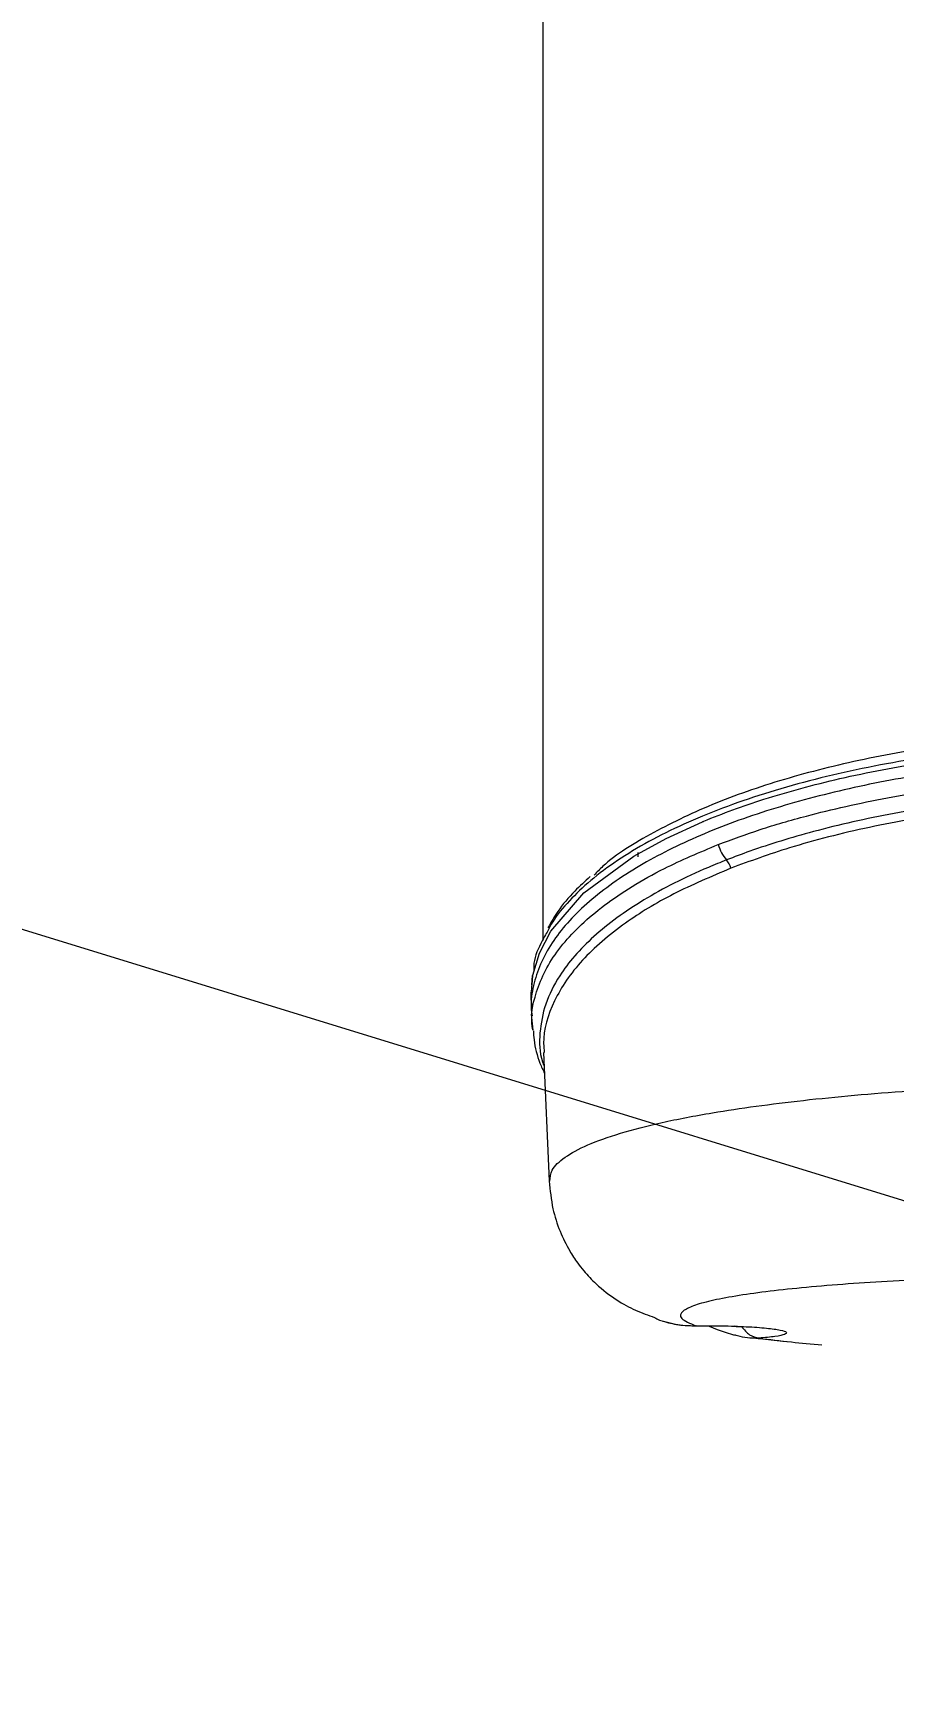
# Model space of a CAD drawing. Header units: millimetres. Extents: x 100 to 8300, y 98 to 5840.
# Drawn here: x 2452.6 to 2516.7, y 4290.9 to 4413.6 of the extents above; entities that cross this region are included whole.
import ezdxf

# ---------------------------------------------------------------- set-up
doc = ezdxf.new("R2010")
doc.units = ezdxf.units.MM
doc.header["$LTSCALE"] = 20
doc.styles.add('SLDTEXTSTYLE0', font='TXT', dxfattribs={"width": 0.75})
doc.dimstyles.new('SLDDIMSTYLE1', dxfattribs={"dimtxt": 52.916667, "dimasz": 60, "dimexe": 0, "dimexo": 0.0625, "dimgap": 13.229167, "dimtad": 1, "dimrnd": 1e-09, "dimzin": 12, "dimdsep": 46, "dimtxsty": 'SLDTEXTSTYLE0', "dimblk1": 'NONE', "dimsah": 1, "dimcen": 0, "dimadec": 0, "dimazin": 3, "dimtfac": 1, "dimtdec": 3, "dimtmove": 0, "dimatfit": 3, "dimldrblk": 'NONE', "dimfxl": 0, "dimfrac": 2, "dimtolj": 1, "dimtzin": 12, "dimarcsym": 0})

# ---------------------------------------------------------------- blocks, each defined once
blk = doc.blocks.new('_D_1')
at = {"color": 7, "linetype": 'Continuous', "lineweight": 0}
for q in [(1129.33, 4753.96), (4054.85, 3853.03)]:
    blk.add_line((3614.17, 3988.74), q, dxfattribs=at)
blk.add_solid([(3614.17, 3988.74), (3668.78, 3962.19), (3674.25, 3979.97)], dxfattribs=at)
at = {"color": 7, "linetype": 'Continuous', "lineweight": 0, "char_height": 52.917, "attachment_point": 1, "rotation": 342.8836, "style": 'SLDTEXTSTYLE0'}
for s, insert in [('%%c', (3849.11, 3987.75)), ('2600', (3925.45, 3964.24))]:
    blk.add_mtext(s, dxfattribs=dict(at, insert=insert))
blk = doc.blocks.new('_NONE')

msp = doc.modelspace()

# ---------------------------------------------------------------- linework, layer by layer
at = {"color": 7, "linetype": 'Continuous', "lineweight": 15}
for p, q in [((2490.643, 4426.851), (2490.643, 4345.954)), ((2489.848, 4343.267), (2489.784, 4342.536)), ((2489.773, 4340.389), (2489.877, 4339.201)), ((2490.69, 4337.531), (2491.109, 4327.929)), ((2502.076, 4317.142), (2502.96, 4317.144))]:
    msp.add_line(p, q, dxfattribs=at)
at = {"color": 8, "linetype": 'Continuous', "lineweight": 15}
for p, q in [((2497.739, 4352.117), (2497.742, 4352.441)), ((2502.025, 4317.148), (2502.081, 4317.158))]:
    msp.add_line(p, q, dxfattribs=at)
at = {"color": 8, "linetype": 'Continuous', "lineweight": 15, "flags": 128}
msp.add_lwpolyline([(2489.831, 4342.574), (2489.887, 4343.302), (2490.374, 4344.943), (2491.227, 4346.574), (2493.691, 4349.427), (2497.42, 4352.164), (2499.819, 4353.487), (2502.539, 4354.735), (2502.54, 4354.735), (2502.54, 4354.735)], dxfattribs=at)
at = {"color": 7, "linetype": 'Continuous', "lineweight": 15}
msp.add_circle((2371.753, 4371.351), 1300, dxfattribs=at)
for centre, radius, start, end in [((2506.48, 4353.789), 2.872, 195.20021, 221.44297), ((2503.228, 4350.946), 1.448, 12.971, 40.6068)]:
    msp.add_arc(centre, radius, start, end, dxfattribs=at)
at = {"color": 8, "linetype": 'Continuous', "lineweight": 15}
for points, knots in [([(2580.215, 4346.566), (2579.836, 4347.232), (2578.884, 4348.903), (2576.007, 4351.342), (2571.882, 4353.841), (2566.958, 4355.962), (2561.25, 4357.746), (2555.053, 4359.134), (2548.298, 4360.13), (2541.283, 4360.698), (2534.042, 4360.826), (2527.652, 4360.536), (2522.155, 4359.992), (2517.847, 4359.367), (2513.947, 4358.624), (2510.432, 4357.796), (2507.093, 4356.838), (2503.959, 4355.754), (2501.077, 4354.558), (2498.459, 4353.253), (2496.138, 4351.847), (2494.157, 4350.37), (2492.563, 4348.842), (2491.488, 4347.555), (2491.08, 4346.764), (2490.947, 4346.507)], [0, 0, 0, 0, 0.04325, 0.1085256, 0.1680935, 0.2291382, 0.2854516, 0.3431955, 0.3986312, 0.4556076, 0.5110473, 0.5681056, 0.6060401, 0.6444593, 0.6766018, 0.7090171, 0.7422837, 0.7758363, 0.8097918, 0.8440253, 0.8791102, 0.9144763, 0.9487782, 0.9833335, 1, 1, 1, 1]), ([(2581.458, 4340.233), (2581.486, 4340.42), (2581.595, 4341.164), (2581.406, 4342.472), (2580.88, 4344.154), (2579.939, 4345.837), (2578.619, 4347.48), (2576.93, 4349.062), (2574.883, 4350.59), (2572.444, 4352.048), (2569.712, 4353.398), (2566.742, 4354.613), (2563.562, 4355.702), (2560.077, 4356.686), (2555.377, 4357.77), (2550.428, 4358.582), (2545.388, 4359.123), (2540.861, 4359.443), (2536.219, 4359.564), (2531.542, 4359.477), (2527.427, 4359.25), (2523.324, 4358.869), (2518.446, 4358.215), (2512.951, 4357.163), (2507.125, 4355.574), (2501.891, 4353.611), (2497.354, 4351.285), (2493.692, 4348.631), (2491.532, 4346.187), (2490.4, 4344.124), (2489.89, 4342.508), (2489.693, 4341.213), (2489.799, 4340.46), (2489.828, 4340.258)], [0, 0, 0, 0, 0.0097885, 0.0388834, 0.0681846, 0.098139, 0.1283228, 0.1574574, 0.1868157, 0.2169027, 0.2472496, 0.2748233, 0.3026205, 0.3311474, 0.3599365, 0.4102721, 0.4361932, 0.4623351, 0.5002908, 0.5269484, 0.5538551, 0.5815508, 0.6095187, 0.655, 0.7016266, 0.7496846, 0.7989232, 0.8510605, 0.9045247, 0.9325052, 0.9606687, 0.9894078, 1, 1, 1, 1]), ([(2489.888, 4339.202), (2489.882, 4339.236), (2489.671, 4340.317), (2490.041, 4341.945), (2490.983, 4344.04), (2492.416, 4346.092), (2494.51, 4348.07), (2497.249, 4349.922), (2499.981, 4351.471), (2502.324, 4352.455), (2503.709, 4353.036)], [0, 0, 0, 0, 0.00676, 0.2140745, 0.3201994, 0.4270381, 0.6334846, 0.7393583, 0.8460153, 1, 1, 1, 1]), ([(2504.327, 4351.889), (2503.871, 4351.705), (2501.582, 4350.783), (2497.964, 4348.932), (2494.231, 4346.201), (2491.941, 4343.562), (2490.741, 4341.138), (2490.355, 4338.99), (2490.358, 4337.429), (2490.689, 4336.603), (2490.736, 4336.487)], [0, 0, 0, 0, 0.0451458, 0.226323, 0.4098144, 0.5933405, 0.7217211, 0.8504798, 0.978857, 1, 1, 1, 1]), ([(2504.639, 4351.271), (2503.171, 4350.645), (2500.207, 4349.379), (2496.457, 4347.068), (2493.349, 4344.402), (2491.311, 4341.369), (2490.6, 4339.041), (2490.714, 4337.751), (2490.733, 4337.533)], [0, 0, 0, 0, 0.1663607, 0.3359751, 0.5370128, 0.7432342, 0.9565362, 1, 1, 1, 1]), ([(2491.161, 4327.932), (2491.18, 4328.207), (2491.221, 4328.813), (2492.185, 4329.719), (2493.865, 4330.647), (2496.297, 4331.507), (2499.423, 4332.318), (2502.884, 4332.986), (2506.473, 4333.528), (2510.016, 4333.968), (2513.834, 4334.349), (2517.89, 4334.668), (2522.143, 4334.923), (2526.546, 4335.11), (2531.058, 4335.224), (2535.621, 4335.264), (2540.18, 4335.225), (2544.687, 4335.11), (2549.098, 4334.925), (2553.356, 4334.671), (2557.413, 4334.351), (2561.234, 4333.971), (2564.779, 4333.535), (2568.369, 4332.99), (2571.834, 4332.324), (2574.964, 4331.519), (2577.403, 4330.649), (2579.087, 4329.732), (2580.064, 4328.819), (2580.108, 4328.211), (2580.128, 4327.932)], [0, 0, 0, 0, 0.0346812, 0.0760738, 0.1174718, 0.1594468, 0.2012418, 0.2433726, 0.2752294, 0.307002, 0.3389507, 0.3710944, 0.4031767, 0.4352563, 0.4675749, 0.4999206, 0.5320469, 0.5642406, 0.59656, 0.6286721, 0.6606306, 0.6926728, 0.724567, 0.7561866, 0.7983904, 0.8403294, 0.8819687, 0.9236439, 0.964962, 1, 1, 1, 1]), ([(2504.917, 4317.129), (2505.006, 4317.111), (2505.192, 4317.073), (2505.347, 4317.082), (2505.429, 4317.087)], [0, 0, 0, 0, 0.4742752, 1, 1, 1, 1]), ([(2506.739, 4316.219), (2507.513, 4316.122), (2508.925, 4315.946), (2510.653, 4315.792), (2511.434, 4315.722)], [0, 0, 0, 0, 0.5483549, 1, 1, 1, 1])]:
    msp.add_open_spline(points, degree=3, knots=knots, dxfattribs=at)
at = {"color": 7, "linetype": 'Continuous', "lineweight": 15}
for points, knots in [([(2578.35, 4349.35), (2577.868, 4349.856), (2576.902, 4350.873), (2575.002, 4352.343), (2572.753, 4353.767), (2570.201, 4355.087), (2567.405, 4356.29), (2564.389, 4357.374), (2561.073, 4358.364), (2556.541, 4359.475), (2551.72, 4360.337), (2546.758, 4360.928), (2541.828, 4361.338), (2535.624, 4361.543), (2528.413, 4361.302), (2521.413, 4360.623), (2514.886, 4359.53), (2508.836, 4358.039), (2503.386, 4356.175), (2498.761, 4353.944), (2495.739, 4352.103), (2494.666, 4350.972), (2494.456, 4350.751)], [0, 0, 0, 0, 0.0390626, 0.0784097, 0.118691, 0.1593086, 0.1966683, 0.2343171, 0.2729198, 0.3118716, 0.3812623, 0.4169934, 0.4530358, 0.5179696, 0.5848936, 0.6482072, 0.7132933, 0.7779891, 0.8443706, 0.9127782, 0.9829255, 1, 1, 1, 1]), ([(2502.629, 4354.773), (2502.629, 4354.773), (2504.024, 4355.354), (2507.197, 4356.515), (2512.73, 4358.024), (2518.194, 4359.068), (2523.055, 4359.719), (2527.118, 4360.104), (2531.331, 4360.344), (2536.156, 4360.437), (2540.851, 4360.316), (2545.33, 4360.006), (2549.119, 4359.608), (2552.849, 4359.083), (2557.581, 4358.217), (2561.98, 4357.121), (2565.949, 4355.848), (2567.805, 4355.111), (2568.697, 4354.756), (2568.697, 4354.756)], [0, 0, 0, 0, 0.0000008, 0.0838411, 0.1776937, 0.2739012, 0.3289752, 0.3845551, 0.4417685, 0.4995583, 0.5779913, 0.629793, 0.6820168, 0.7355673, 0.7895783, 0.8932014, 0.9464052, 0.9999992, 1, 1, 1, 1]), ([(2503.709, 4353.036), (2504.734, 4353.417), (2506.794, 4354.181), (2510.94, 4355.39), (2516.288, 4356.586), (2522.945, 4357.582), (2530.034, 4358.154), (2537.354, 4358.288), (2544.81, 4357.931), (2551.659, 4357.143), (2557.734, 4356.01), (2562.979, 4354.689), (2566.017, 4353.598), (2567.521, 4353.058)], [0, 0, 0, 0, 0.060655, 0.1218447, 0.2206229, 0.3219925, 0.4214564, 0.5237733, 0.6279022, 0.7353299, 0.822979, 0.9124129, 1, 1, 1, 1]), ([(2566.904, 4351.91), (2565.421, 4352.446), (2562.442, 4353.524), (2557.289, 4354.835), (2551.369, 4355.953), (2544.646, 4356.738), (2537.387, 4357.096), (2530.193, 4356.965), (2523.281, 4356.403), (2516.729, 4355.416), (2510.953, 4354.11), (2506.911, 4352.87), (2504.9, 4352.106), (2504.327, 4351.889)], [0, 0, 0, 0, 0.0877761, 0.1763856, 0.2649727, 0.3706387, 0.4762873, 0.5770359, 0.6778016, 0.7778641, 0.8779534, 0.9652285, 1, 1, 1, 1]), ([(2566.592, 4351.293), (2565.648, 4351.644), (2563.762, 4352.348), (2560.638, 4353.282), (2557.292, 4354.123), (2553.705, 4354.854), (2548.976, 4355.606), (2542.948, 4356.223), (2537.973, 4356.394), (2533.062, 4356.385), (2528.203, 4356.21), (2521.348, 4355.508), (2514.851, 4354.365), (2509.229, 4352.945), (2506.067, 4351.792), (2504.639, 4351.271)], [0, 0, 0, 0, 0.0571099, 0.1141265, 0.1715831, 0.2304942, 0.2899398, 0.3931631, 0.4995189, 0.5049508, 0.6058786, 0.709762, 0.8108087, 0.9145931, 1, 1, 1, 1]), ([(2502.54, 4354.735), (2502.54, 4354.735), (2502.552, 4354.741), (2502.564, 4354.745), (2502.576, 4354.75), (2502.576, 4354.75)], [0, 0, 0, 0, 0.0011016, 0.9988983, 1, 1, 1, 1]), ([(2502.576, 4354.75), (2502.576, 4354.75), (2502.594, 4354.757), (2502.611, 4354.766), (2502.629, 4354.773), (2502.629, 4354.773)], [0, 0, 0, 0, 0.0007507, 0.9992491, 1, 1, 1, 1]), ([(2494.166, 4350.639), (2493.77, 4350.282), (2492.841, 4349.445), (2491.78, 4348.17), (2491.243, 4347.235), (2491.007, 4346.823)], [0, 0, 0, 0, 0.293771, 0.6889646, 1, 1, 1, 1]), ([(2490.947, 4346.507), (2490.783, 4346.22), (2490.308, 4345.386), (2489.917, 4344.396), (2489.954, 4343.695), (2489.961, 4343.554)], [0, 0, 0, 0, 0.2950652, 0.8576778, 1, 1, 1, 1]), ([(2489.822, 4342.576), (2489.79, 4342.372), (2489.713, 4341.871), (2489.755, 4341.366), (2489.78, 4341.066)], [0, 0, 0, 0, 0.4065102, 1, 1, 1, 1]), ([(2489.927, 4339.153), (2489.94, 4338.922), (2489.984, 4338.105), (2490.265, 4337.026), (2490.64, 4336.213), (2490.759, 4335.954)], [0, 0, 0, 0, 0.2121009, 0.7497133, 1, 1, 1, 1]), ([(2491.109, 4327.936), (2491.174, 4327.245), (2491.294, 4325.98), (2491.859, 4324.227), (2492.517, 4322.879), (2493.155, 4321.907), (2493.671, 4321.248), (2494.128, 4320.736), (2494.95, 4319.923), (2496.157, 4319.017), (2497.598, 4318.234), (2498.493, 4317.929), (2498.958, 4317.771)], [0, 0, 0, 0, 0.1313583, 0.240243, 0.3400047, 0.4060582, 0.4509977, 0.4951822, 0.5390561, 0.685111, 0.8362468, 1, 1, 1, 1]), ([(2569.259, 4317.148), (2569.567, 4317.269), (2570.181, 4317.51), (2570.456, 4317.881), (2570.253, 4318.26), (2569.491, 4318.641), (2568.166, 4319.014), (2566.05, 4319.422), (2562.858, 4319.843), (2558.428, 4320.244), (2553.303, 4320.564), (2547.688, 4320.793), (2541.739, 4320.932), (2535.633, 4320.977), (2529.529, 4320.932), (2524.252, 4320.808), (2519.852, 4320.641), (2516.261, 4320.458), (2512.902, 4320.235), (2509.858, 4319.976), (2507.175, 4319.682), (2504.907, 4319.358), (2503.084, 4319.008), (2501.771, 4318.635), (2500.924, 4318.196), (2500.75, 4317.692), (2501.6, 4317.329), (2502.025, 4317.148)], [0, 0, 0, 0, 0.0334125, 0.06671, 0.100381, 0.1356854, 0.1710229, 0.2056963, 0.2564999, 0.3066647, 0.3555149, 0.4042985, 0.4520512, 0.5000121, 0.5480253, 0.5957851, 0.628135, 0.6609323, 0.6936511, 0.7274699, 0.7610202, 0.7948228, 0.8299473, 0.8648405, 0.900074, 0.9500589, 1, 1, 1, 1]), ([(2498.957, 4317.767), (2499.069, 4317.698), (2499.263, 4317.578), (2499.88, 4317.443), (2500.633, 4317.177), (2501.493, 4317.159), (2502.025, 4317.148)], [0, 0, 0, 0, 0.1789813, 0.3108414, 0.5735768, 1, 1, 1, 1]), ([(2499.564, 4317.495), (2499.952, 4317.387), (2500.732, 4317.17), (2501.627, 4317.151), (2502.076, 4317.142)], [0, 0, 0, 0, 0.49771661, 1, 1, 1, 1]), ([(2502.025, 4317.148), (2502.682, 4317.149), (2503.996, 4317.152), (2505.85, 4317.086), (2507.368, 4316.977), (2508.408, 4316.831), (2508.871, 4316.666), (2508.734, 4316.498), (2508.037, 4316.34), (2507.17, 4316.26), (2506.739, 4316.219)], [0, 0, 0, 0, 0.12703621, 0.25389325, 0.38030785, 0.50605735, 0.63092216, 0.75490485, 0.87786492, 1, 1, 1, 1]), ([(2502.96, 4317.144), (2503.202, 4317.043), (2503.822, 4316.785), (2504.504, 4316.572), (2504.922, 4316.443)], [0, 0, 0, 0, 0.3889979, 1, 1, 1, 1]), ([(2506.739, 4316.219), (2506.284, 4316.213), (2505.715, 4316.206), (2505.076, 4316.417), (2504.949, 4316.459)], [0, 0, 0, 0, 0.8008879, 1, 1, 1, 1]), ([(2506.354, 4316.253), (2506.572, 4316.222), (2507.314, 4316.119), (2508.178, 4316.037), (2508.789, 4315.979)], [0, 0, 0, 0, 0.2934148, 1, 1, 1, 1])]:
    msp.add_open_spline(points, degree=3, knots=knots, dxfattribs=at)
msp.add_open_spline([(2505.429, 4317.087), (2505.625, 4316.855), (2506.017, 4316.392), (2506.498, 4316.277), (2506.739, 4316.219)], degree=3, dxfattribs=at)

# ---------------------------------------------------------------- dimensions: what is measured, and where the dimension line sits
at = {"color": 7, "linetype": 'Continuous', "lineweight": 0}
dim = msp.add_diameter_dim_2p(p1=(1129.332, 4753.96), p2=(3614.174, 3988.742), dimstyle='SLDDIMSTYLE1', dxfattribs=at)
dim.commit()
dim.dimension.update_dxf_attribs({"geometry": '_D_1', "text_midpoint": (3942.483, 3887.638), "dimtype": 163})

doc.saveas('drawing.dxf')
